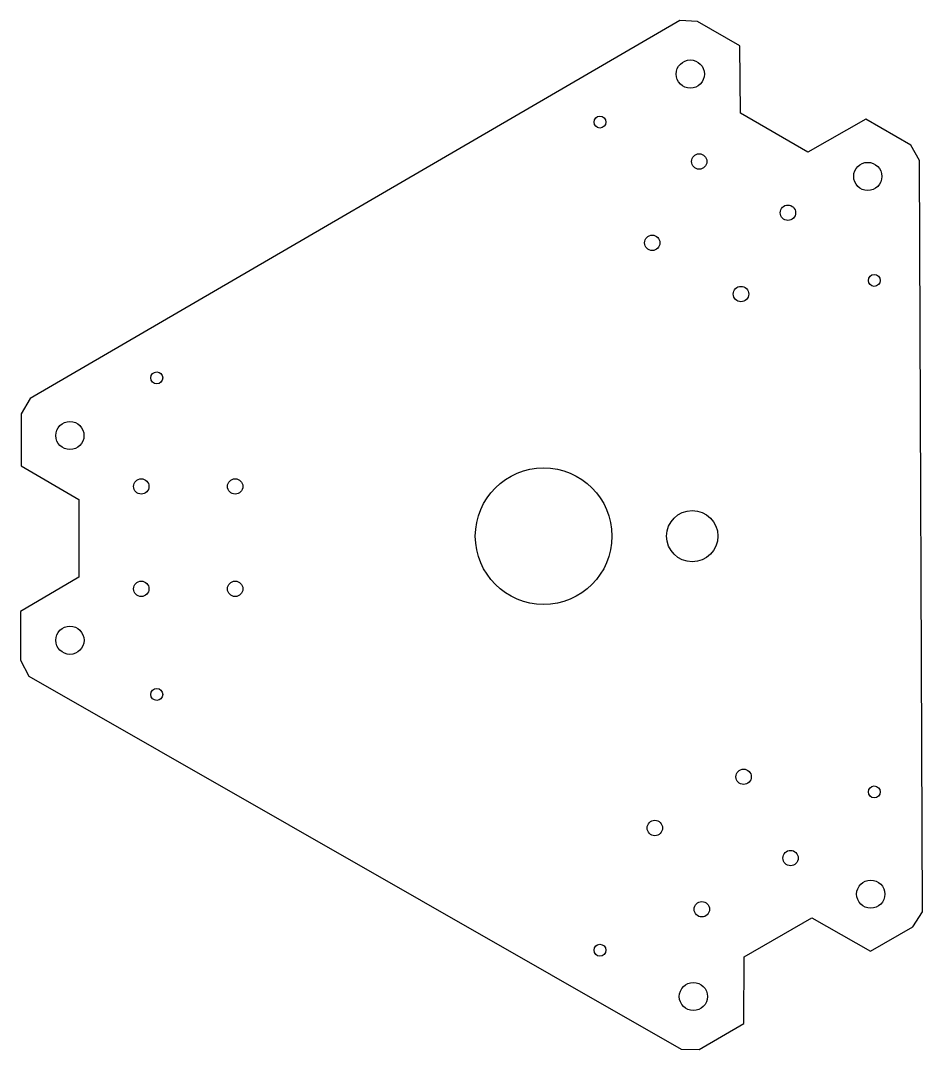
# Model space of a CAD drawing. Header units: millimetres. Extents: x -136 to 128, y -112 to 189.
import ezdxf

# ---------------------------------------------------------------- set-up
doc = ezdxf.new("R2010")
doc.units = ezdxf.units.MM
doc.layers.get('0').update_dxf_attribs({"linetype": 'CONTINUOUS'})

msp = doc.modelspace()

# ---------------------------------------------------------------- linework, layer by layer
msp.add_lwpolyline([(75.45, -104.69), (75.56, -85.16), (95.33, -73.75), (112.51, -83.51), (124.9, -76.35), (127.72, -71.92), (126.9, 148.08), (124.31, 152.63), (111.18, 160.22), (94.21, 150.55), (74.45, 161.96), (74.31, 181.72), (61.92, 188.87), (56.67, 189.1), (-133.45, 78.39), (-136.1, 73.87), (-136.1, 58.71), (-119.24, 48.85), (-119.24, 26.02), (-136.28, 16.02), (-136.28, 1.72), (-133.86, -2.94), (57.08, -112.23), (62.32, -112.27)], close=True)
for centre, radius in [((59.78, 173.44), 4.13), ((33.33, 159.37), 1.75), ((62.38, 147.82), 2.25), ((111.72, 143.45), 4.12), ((88.36, 132.82), 2.25), ((48.63, 124), 2.25), ((113.64, 113), 1.75), ((74.61, 109), 2.25), ((-96.44, 84.45), 1.75), ((-121.85, 67.55), 4.12), ((16.84, 38.08), 20), ((-100.96, 52.64), 2.25), ((-73.46, 52.64), 2.25), ((60.34, 38.08), 7.5), ((-100.96, 22.64), 2.25), ((-73.46, 22.64), 2.25), ((-121.85, 7.58), 4.13), ((-96.44, -8.29), 1.75), ((75.37, -32.41), 2.25), ((113.64, -36.84), 1.75), ((49.39, -47.41), 2.25), ((89.12, -56.22), 2.25), ((112.6, -66.79), 4.13), ((63.14, -71.22), 2.25), ((33.33, -83.21), 1.75), ((60.67, -96.77), 4.12)]:
    msp.add_circle(centre, radius)

doc.saveas('drawing.dxf')
